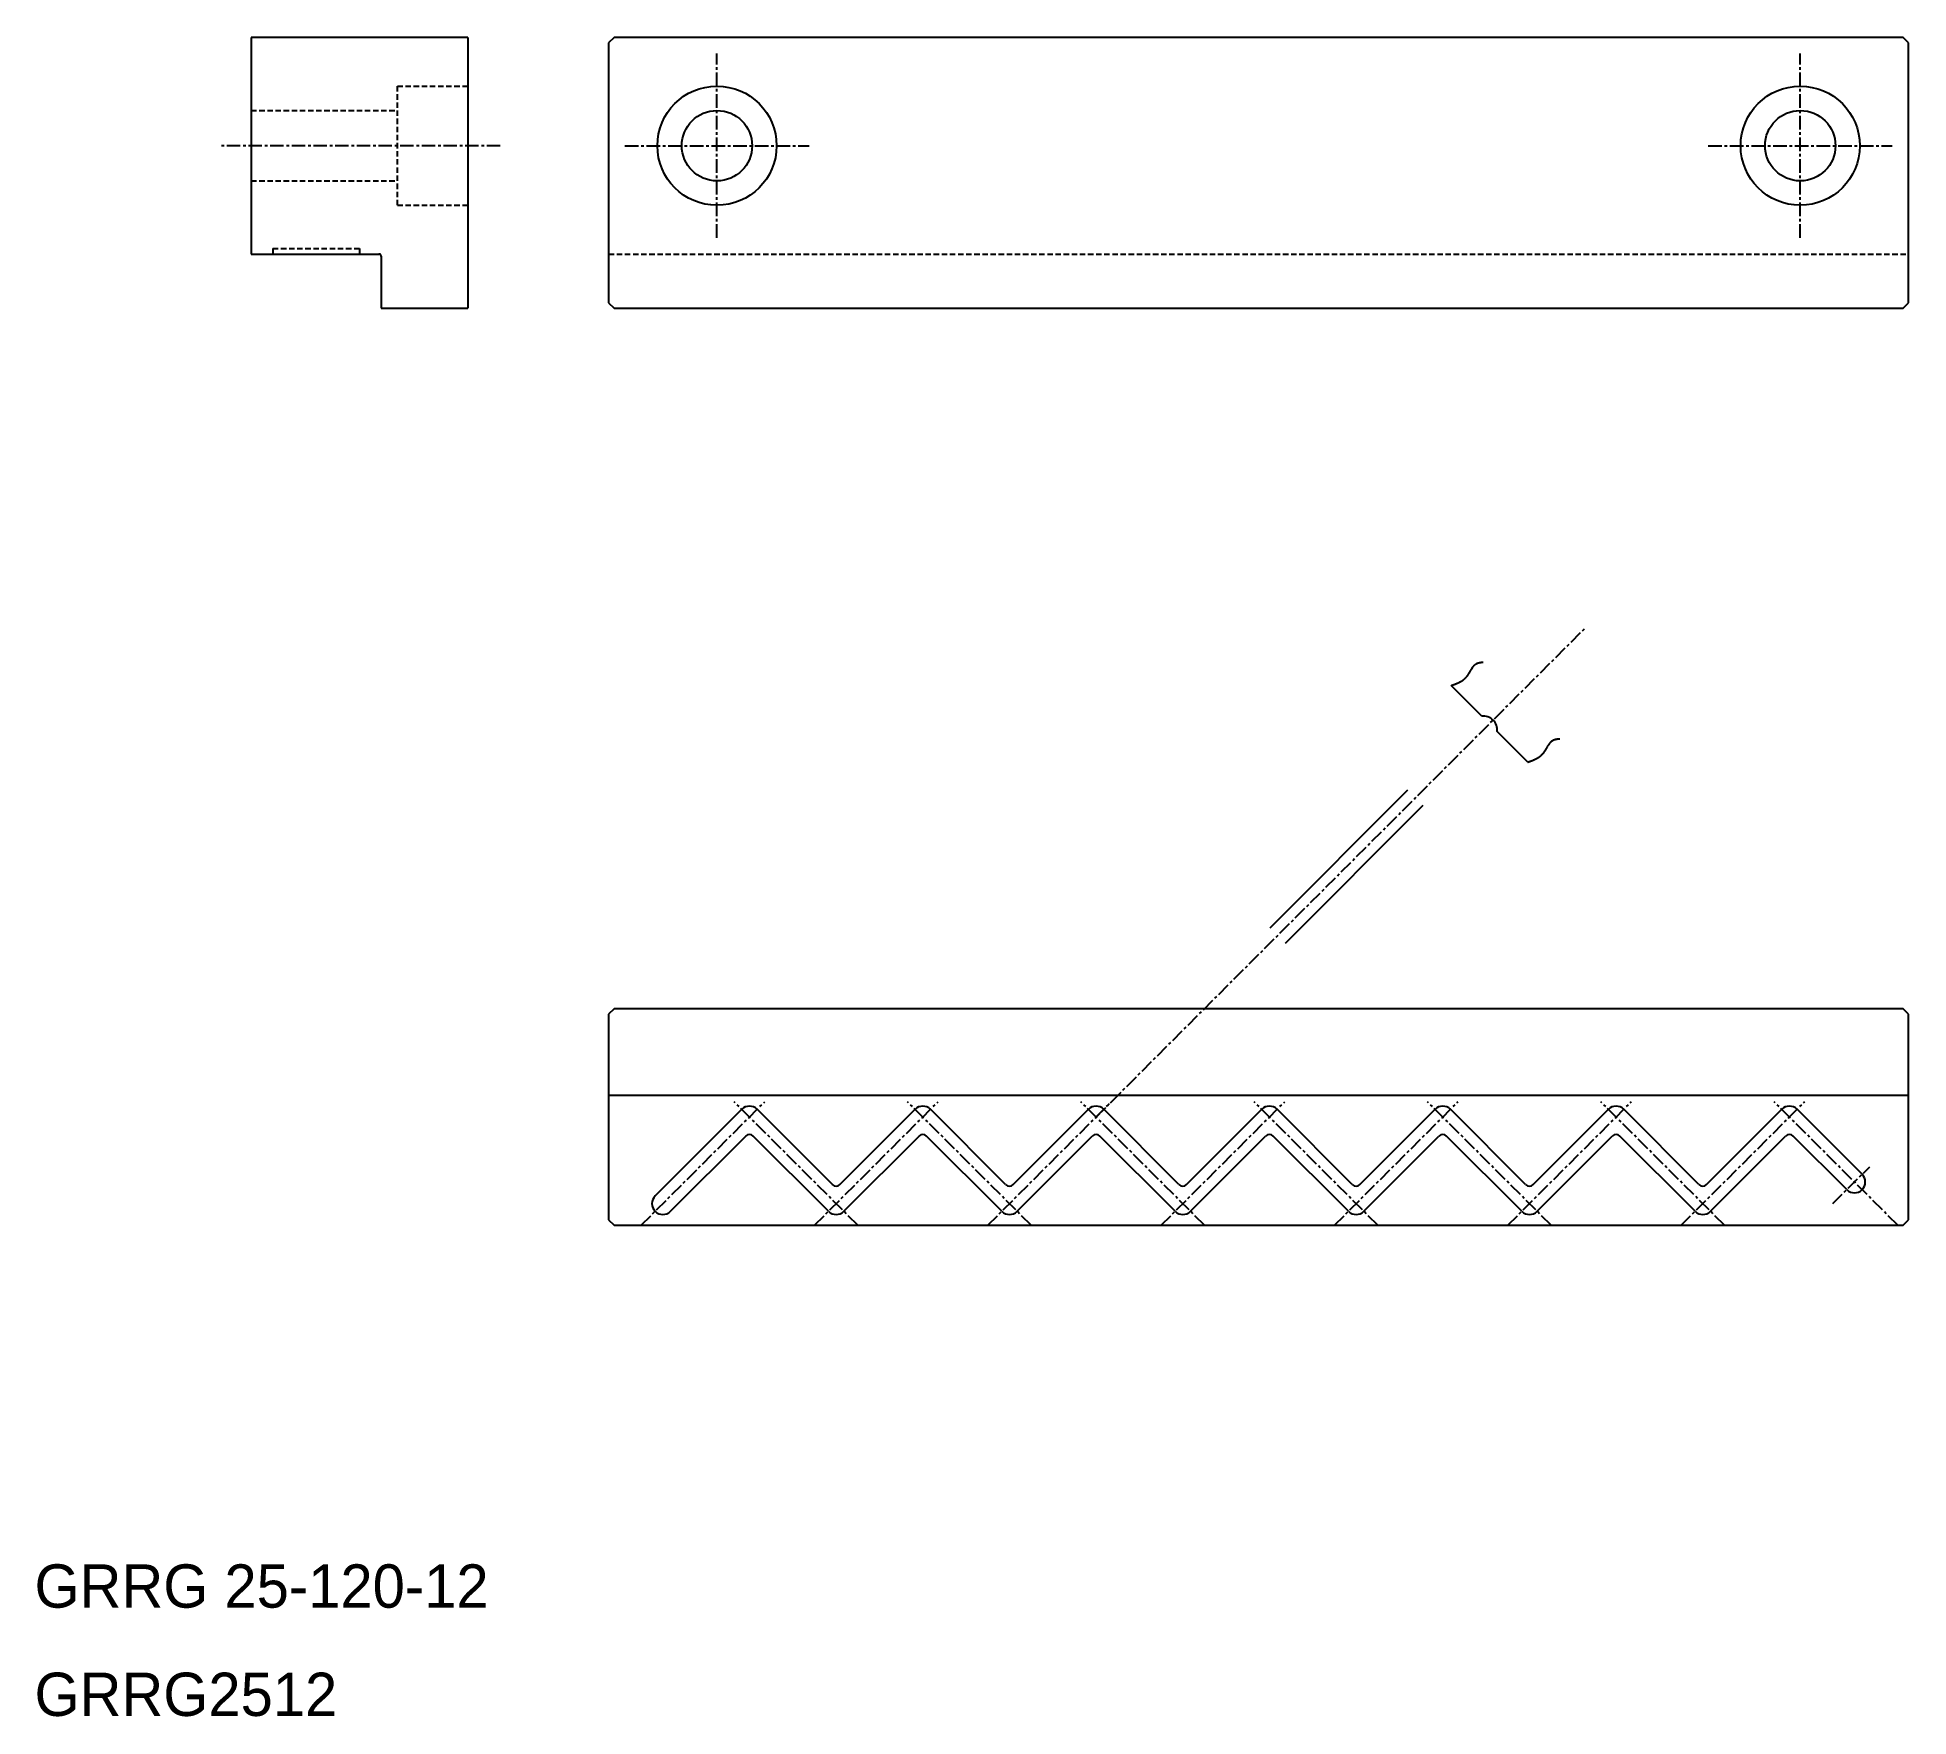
# Model space of a CAD drawing. Extents: x 10 to 183, y 10 to 165.
import ezdxf

# ---------------------------------------------------------------- set-up
doc = ezdxf.new("R2010")
doc.units = 0
doc.linetypes.add('CENTER', pattern=[2, 1.25, -0.25, 0.25, -0.25])
doc.linetypes.add('DASHED', pattern=[0.75, 0.5, -0.25])
doc.layers.get('0').update_dxf_attribs({"linetype": 'CONTINUOUS'})
doc.layers.add('CENTER', color=1, linetype='CENTER')

msp = doc.modelspace()

# ---------------------------------------------------------------- linework, layer by layer
at = {"color": 7, "linetype": 'CONTINUOUS'}
for p, q in [((50, 165), (30, 165)), ((30, 165), (30, 145)), ((50, 165), (50, 140)), ((63.5, 165), (63, 164.5)), ((63, 164.5), (63, 140.5)), ((182.5, 165), (63.5, 165)), ((183, 164.5), (182.5, 165)), ((183, 140.5), (183, 164.5)), ((30, 145), (41.8, 145)), ((42, 144.8), (42, 140)), ((42, 140), (50, 140)), ((63, 140.5), (63.5, 140)), ((63.5, 140), (182.5, 140)), ((182.5, 140), (183, 140.5)), ((143.6, 102.32), (140.77, 105.15)), ((147.84, 98.08), (145.01, 100.9)), ((63.5, 75.31), (63, 74.81)), ((63, 74.81), (63, 55.81)), ((182.5, 75.31), (63.5, 75.31)), ((183, 74.81), (182.5, 75.31)), ((183, 55.81), (183, 74.81)), ((183, 67.31), (63, 67.31)), ((67.29, 58.02), (75.29, 66.02)), ((83.65, 59.08), (76.71, 66.02)), ((84.35, 59.08), (91.29, 66.02)), ((99.65, 59.08), (92.71, 66.02)), ((100.35, 59.08), (107.29, 66.02)), ((115.65, 59.08), (108.71, 66.02)), ((116.35, 59.08), (123.29, 66.02)), ((131.65, 59.08), (124.71, 66.02)), ((132.35, 59.08), (139.29, 66.02)), ((147.65, 59.08), (140.71, 66.02)), ((148.35, 59.08), (155.29, 66.02)), ((163.65, 59.08), (156.71, 66.02)), ((164.35, 59.08), (171.29, 66.02)), ((178.71, 60.02), (172.71, 66.02)), ((68.71, 56.6), (75.65, 63.54)), ((83.29, 56.6), (76.35, 63.54)), ((84.71, 56.6), (91.65, 63.54)), ((99.29, 56.6), (92.35, 63.54)), ((100.71, 56.6), (107.65, 63.54)), ((115.29, 56.6), (108.35, 63.54)), ((116.71, 56.6), (123.65, 63.54)), ((131.29, 56.6), (124.35, 63.54)), ((132.71, 56.6), (139.65, 63.54)), ((147.29, 56.6), (140.35, 63.54)), ((148.71, 56.6), (155.65, 63.54)), ((163.29, 56.6), (156.35, 63.54)), ((164.71, 56.6), (171.65, 63.54)), ((177.29, 58.6), (172.35, 63.54)), ((63, 55.81), (63.5, 55.31)), ((63.5, 55.31), (182.5, 55.31)), ((182.5, 55.31), (183, 55.81))]:
    msp.add_line(p, q, dxfattribs=at)
at = {"color": 3, "linetype": 'DASHED'}
for p, q in [((43.5, 149.5), (43.5, 160.5)), ((43.5, 160.5), (50, 160.5)), ((30, 158.25), (43.5, 158.25)), ((30, 151.75), (43.5, 151.75)), ((43.5, 149.5), (50, 149.5)), ((32, 145.5), (32, 145)), ((32, 145.5), (40, 145.5)), ((40, 145.5), (40, 145)), ((63, 145), (183, 145))]:
    msp.add_line(p, q, dxfattribs=at)
at = {"color": 3, "linetype": 'CONTINUOUS'}
for p, q in [((124.06, 82.78), (136.79, 95.51)), ((125.47, 81.37), (138.2, 94.1))]:
    msp.add_line(p, q, dxfattribs=at)
at = {"color": 3}
for points in [[(140.77, 105.15, 0), (140.78, 105.15, 0), (140.8, 105.16, 0), (140.82, 105.17, 0), (140.84, 105.17, 0), (140.85, 105.18, 0), (140.87, 105.18, 0), (140.89, 105.19, 0), (140.9, 105.19, 0), (140.92, 105.2, 0), (140.93, 105.21, 0), (140.95, 105.21, 0), (140.97, 105.22, 0), (140.98, 105.22, 0), (141, 105.23, 0), (141.02, 105.24, 0), (141.03, 105.24, 0), (141.05, 105.25, 0), (141.07, 105.25, 0), (141.08, 105.26, 0), (141.1, 105.27, 0), (141.12, 105.27, 0), (141.13, 105.28, 0), (141.15, 105.28, 0), (141.17, 105.29, 0), (141.18, 105.3, 0), (141.2, 105.3, 0), (141.21, 105.31, 0), (141.23, 105.32, 0), (141.25, 105.32, 0), (141.26, 105.33, 0), (141.28, 105.34, 0), (141.3, 105.34, 0), (141.31, 105.35, 0), (141.33, 105.36, 0), (141.34, 105.36, 0), (141.36, 105.37, 0), (141.37, 105.38, 0), (141.39, 105.38, 0), (141.41, 105.39, 0), (141.42, 105.4, 0), (141.44, 105.4, 0), (141.45, 105.41, 0), (141.47, 105.42, 0), (141.48, 105.43, 0), (141.5, 105.43, 0), (141.51, 105.44, 0), (141.53, 105.45, 0), (141.55, 105.46, 0), (141.56, 105.46, 0), (141.58, 105.47, 0), (141.59, 105.48, 0), (141.61, 105.49, 0), (141.62, 105.5, 0), (141.64, 105.5, 0), (141.65, 105.51, 0), (141.66, 105.52, 0), (141.68, 105.53, 0), (141.69, 105.54, 0), (141.71, 105.55, 0), (141.72, 105.55, 0), (141.74, 105.56, 0), (141.75, 105.57, 0), (141.77, 105.58, 0), (141.78, 105.59, 0), (141.79, 105.6, 0), (141.81, 105.61, 0), (141.82, 105.62, 0), (141.84, 105.63, 0), (141.85, 105.64, 0), (141.86, 105.65, 0), (141.88, 105.66, 0), (141.89, 105.67, 0), (141.9, 105.68, 0), (141.92, 105.69, 0), (141.93, 105.7, 0), (141.94, 105.71, 0), (141.95, 105.72, 0), (141.97, 105.73, 0), (141.98, 105.74, 0), (141.99, 105.75, 0), (142.01, 105.76, 0), (142.02, 105.77, 0), (142.03, 105.79, 0), (142.04, 105.8, 0), (142.05, 105.81, 0), (142.07, 105.82, 0), (142.08, 105.83, 0), (142.09, 105.84, 0), (142.1, 105.86, 0), (142.11, 105.87, 0), (142.13, 105.88, 0), (142.14, 105.89, 0), (142.15, 105.91, 0), (142.16, 105.92, 0), (142.17, 105.93, 0), (142.18, 105.94, 0), (142.19, 105.96, 0), (142.2, 105.97, 0), (142.21, 105.98, 0), (142.23, 106, 0), (142.24, 106.01, 0), (142.25, 106.02, 0), (142.26, 106.04, 0), (142.27, 106.05, 0), (142.28, 106.06, 0), (142.29, 106.08, 0), (142.3, 106.09, 0), (142.31, 106.11, 0), (142.32, 106.12, 0), (142.33, 106.14, 0), (142.34, 106.15, 0), (142.35, 106.16, 0), (142.36, 106.18, 0), (142.37, 106.19, 0), (142.38, 106.21, 0), (142.39, 106.22, 0), (142.4, 106.24, 0), (142.41, 106.25, 0), (142.42, 106.27, 0), (142.43, 106.28, 0), (142.44, 106.3, 0), (142.45, 106.31, 0), (142.46, 106.33, 0), (142.46, 106.35, 0), (142.47, 106.36, 0), (142.48, 106.38, 0), (142.49, 106.39, 0), (142.5, 106.41, 0), (142.51, 106.42, 0), (142.52, 106.44, 0), (142.53, 106.45, 0), (142.54, 106.47, 0), (142.55, 106.49, 0), (142.56, 106.5, 0), (142.57, 106.52, 0), (142.57, 106.53, 0), (142.58, 106.55, 0), (142.59, 106.56, 0), (142.6, 106.58, 0), (142.61, 106.6, 0), (142.62, 106.61, 0), (142.63, 106.63, 0), (142.64, 106.64, 0), (142.65, 106.66, 0), (142.66, 106.67, 0), (142.67, 106.69, 0), (142.68, 106.7, 0), (142.69, 106.72, 0), (142.7, 106.73, 0), (142.71, 106.75, 0), (142.71, 106.76, 0), (142.72, 106.78, 0), (142.73, 106.79, 0), (142.74, 106.81, 0), (142.75, 106.82, 0), (142.76, 106.84, 0), (142.77, 106.85, 0), (142.78, 106.86, 0), (142.79, 106.88, 0), (142.8, 106.89, 0), (142.82, 106.9, 0), (142.83, 106.92, 0), (142.84, 106.93, 0), (142.85, 106.94, 0), (142.86, 106.96, 0), (142.87, 106.97, 0), (142.88, 106.98, 0), (142.89, 106.99, 0), (142.9, 107.01, 0), (142.91, 107.02, 0), (142.93, 107.03, 0), (142.94, 107.04, 0), (142.95, 107.05, 0), (142.96, 107.06, 0), (142.97, 107.07, 0), (142.99, 107.09, 0), (143, 107.1, 0), (143.01, 107.11, 0), (143.02, 107.12, 0), (143.04, 107.13, 0), (143.05, 107.13, 0), (143.06, 107.14, 0), (143.08, 107.15, 0), (143.09, 107.16, 0), (143.1, 107.17, 0), (143.12, 107.18, 0), (143.13, 107.18, 0), (143.15, 107.19, 0), (143.16, 107.2, 0), (143.18, 107.2, 0), (143.19, 107.21, 0), (143.21, 107.22, 0), (143.22, 107.22, 0), (143.24, 107.23, 0), (143.25, 107.23, 0), (143.27, 107.24, 0), (143.29, 107.24, 0), (143.3, 107.25, 0), (143.32, 107.25, 0), (143.33, 107.26, 0), (143.35, 107.26, 0), (143.37, 107.26, 0), (143.38, 107.27, 0), (143.4, 107.27, 0), (143.42, 107.27, 0), (143.43, 107.28, 0), (143.45, 107.28, 0), (143.47, 107.28, 0), (143.49, 107.29, 0), (143.5, 107.29, 0), (143.52, 107.29, 0), (143.54, 107.29, 0), (143.56, 107.3, 0), (143.57, 107.3, 0), (143.59, 107.3, 0), (143.61, 107.3, 0), (143.63, 107.3, 0), (143.64, 107.31, 0), (143.66, 107.31, 0), (143.68, 107.31, 0), (143.7, 107.31, 0), (143.72, 107.31, 0), (143.73, 107.31, 0)], [(147.84, 98.08, 0), (147.86, 98.08, 0), (147.87, 98.09, 0), (147.89, 98.09, 0), (147.91, 98.1, 0), (147.92, 98.11, 0), (147.94, 98.11, 0), (147.96, 98.12, 0), (147.97, 98.12, 0), (147.99, 98.13, 0), (148.01, 98.13, 0), (148.02, 98.14, 0), (148.04, 98.15, 0), (148.06, 98.15, 0), (148.07, 98.16, 0), (148.09, 98.16, 0), (148.11, 98.17, 0), (148.12, 98.18, 0), (148.14, 98.18, 0), (148.15, 98.19, 0), (148.17, 98.19, 0), (148.19, 98.2, 0), (148.2, 98.21, 0), (148.22, 98.21, 0), (148.24, 98.22, 0), (148.25, 98.23, 0), (148.27, 98.23, 0), (148.29, 98.24, 0), (148.3, 98.24, 0), (148.32, 98.25, 0), (148.33, 98.26, 0), (148.35, 98.26, 0), (148.37, 98.27, 0), (148.38, 98.28, 0), (148.4, 98.28, 0), (148.41, 98.29, 0), (148.43, 98.3, 0), (148.45, 98.3, 0), (148.46, 98.31, 0), (148.48, 98.32, 0), (148.49, 98.33, 0), (148.51, 98.33, 0), (148.52, 98.34, 0), (148.54, 98.35, 0), (148.56, 98.35, 0), (148.57, 98.36, 0), (148.59, 98.37, 0), (148.6, 98.38, 0), (148.62, 98.38, 0), (148.63, 98.39, 0), (148.65, 98.4, 0), (148.66, 98.41, 0), (148.68, 98.42, 0), (148.69, 98.42, 0), (148.71, 98.43, 0), (148.72, 98.44, 0), (148.74, 98.45, 0), (148.75, 98.46, 0), (148.77, 98.47, 0), (148.78, 98.47, 0), (148.79, 98.48, 0), (148.81, 98.49, 0), (148.82, 98.5, 0), (148.84, 98.51, 0), (148.85, 98.52, 0), (148.86, 98.53, 0), (148.88, 98.54, 0), (148.89, 98.55, 0), (148.91, 98.56, 0), (148.92, 98.57, 0), (148.93, 98.58, 0), (148.95, 98.59, 0), (148.96, 98.6, 0), (148.97, 98.61, 0), (148.99, 98.62, 0), (149, 98.63, 0), (149.01, 98.64, 0), (149.03, 98.65, 0), (149.04, 98.66, 0), (149.05, 98.67, 0), (149.06, 98.68, 0), (149.08, 98.69, 0), (149.09, 98.7, 0), (149.1, 98.71, 0), (149.11, 98.73, 0), (149.13, 98.74, 0), (149.14, 98.75, 0), (149.15, 98.76, 0), (149.16, 98.77, 0), (149.17, 98.78, 0), (149.18, 98.8, 0), (149.2, 98.81, 0), (149.21, 98.82, 0), (149.22, 98.83, 0), (149.23, 98.85, 0), (149.24, 98.86, 0), (149.25, 98.87, 0), (149.26, 98.89, 0), (149.27, 98.9, 0), (149.29, 98.91, 0), (149.3, 98.93, 0), (149.31, 98.94, 0), (149.32, 98.95, 0), (149.33, 98.97, 0), (149.34, 98.98, 0), (149.35, 98.99, 0), (149.36, 99.01, 0), (149.37, 99.02, 0), (149.38, 99.04, 0), (149.39, 99.05, 0), (149.4, 99.06, 0), (149.41, 99.08, 0), (149.42, 99.09, 0), (149.43, 99.11, 0), (149.44, 99.12, 0), (149.45, 99.14, 0), (149.46, 99.15, 0), (149.47, 99.17, 0), (149.48, 99.18, 0), (149.49, 99.2, 0), (149.5, 99.21, 0), (149.51, 99.23, 0), (149.52, 99.24, 0), (149.53, 99.26, 0), (149.54, 99.27, 0), (149.55, 99.29, 0), (149.55, 99.3, 0), (149.56, 99.32, 0), (149.57, 99.34, 0), (149.58, 99.35, 0), (149.59, 99.37, 0), (149.6, 99.38, 0), (149.61, 99.4, 0), (149.62, 99.41, 0), (149.63, 99.43, 0), (149.64, 99.45, 0), (149.65, 99.46, 0), (149.66, 99.48, 0), (149.66, 99.49, 0), (149.67, 99.51, 0), (149.68, 99.52, 0), (149.69, 99.54, 0), (149.7, 99.56, 0), (149.71, 99.57, 0), (149.72, 99.59, 0), (149.73, 99.6, 0), (149.74, 99.62, 0), (149.75, 99.63, 0), (149.76, 99.65, 0), (149.77, 99.66, 0), (149.78, 99.68, 0), (149.79, 99.69, 0), (149.8, 99.71, 0), (149.81, 99.72, 0), (149.82, 99.74, 0), (149.83, 99.75, 0), (149.84, 99.76, 0), (149.85, 99.78, 0), (149.86, 99.79, 0), (149.87, 99.81, 0), (149.88, 99.82, 0), (149.89, 99.83, 0), (149.9, 99.85, 0), (149.91, 99.86, 0), (149.92, 99.87, 0), (149.93, 99.89, 0), (149.94, 99.9, 0), (149.95, 99.91, 0), (149.96, 99.92, 0), (149.97, 99.94, 0), (149.99, 99.95, 0), (150, 99.96, 0), (150.01, 99.97, 0), (150.02, 99.98, 0), (150.03, 99.99, 0), (150.04, 100, 0), (150.06, 100.01, 0), (150.07, 100.02, 0), (150.08, 100.03, 0), (150.1, 100.04, 0), (150.11, 100.05, 0), (150.12, 100.06, 0), (150.13, 100.07, 0), (150.15, 100.08, 0), (150.16, 100.09, 0), (150.18, 100.1, 0), (150.19, 100.1, 0), (150.2, 100.11, 0), (150.22, 100.12, 0), (150.23, 100.13, 0), (150.25, 100.13, 0), (150.26, 100.14, 0), (150.28, 100.15, 0), (150.29, 100.15, 0), (150.31, 100.16, 0), (150.32, 100.16, 0), (150.34, 100.17, 0), (150.36, 100.17, 0), (150.37, 100.18, 0), (150.39, 100.18, 0), (150.41, 100.18, 0), (150.42, 100.19, 0), (150.44, 100.19, 0), (150.45, 100.2, 0), (150.47, 100.2, 0), (150.49, 100.2, 0), (150.51, 100.21, 0), (150.52, 100.21, 0), (150.54, 100.21, 0), (150.56, 100.21, 0), (150.57, 100.22, 0), (150.59, 100.22, 0), (150.61, 100.22, 0), (150.63, 100.22, 0), (150.65, 100.23, 0), (150.66, 100.23, 0), (150.68, 100.23, 0), (150.7, 100.23, 0), (150.72, 100.23, 0), (150.73, 100.24, 0), (150.75, 100.24, 0), (150.77, 100.24, 0), (150.79, 100.24, 0), (150.81, 100.24, 0)]]:
    msp.add_polyline3d(points, dxfattribs=at)
at = {"color": 7, "linetype": 'CONTINUOUS'}
for centre, radius in [((73, 155), 5.5), ((73, 155), 5.5), ((173, 155), 5.5), ((73, 155), 3.25), ((73, 155), 3.25), ((173, 155), 3.25)]:
    msp.add_circle(centre, radius, dxfattribs=at)
for centre, radius, start, end in [((41.8, 144.8), 0.2, 0, 90), ((143.77, 101.08), 1.25, 351.8699, 98.1301), ((76, 65.31), 1, 45, 135.0031), ((92, 65.31), 1, 45, 135.0031), ((108, 65.31), 1, 45, 135.0031), ((124, 65.31), 1, 45, 135.0031), ((140, 65.31), 1, 45, 135.0031), ((156, 65.31), 1, 45, 135.0031), ((172, 65.31), 1, 45, 135.0031), ((76, 63.19), 0.5, 45, 135), ((92, 63.19), 0.5, 45, 135), ((108, 63.19), 0.5, 45, 135), ((124, 63.19), 0.5, 45, 135), ((140, 63.19), 0.5, 45, 135), ((156, 63.19), 0.5, 45, 135), ((172, 63.19), 0.5, 45, 135), ((84, 59.43), 0.5, 225, 315), ((100, 59.43), 0.5, 225, 315), ((116, 59.43), 0.5, 225, 315), ((132, 59.43), 0.5, 225, 315), ((148, 59.43), 0.5, 225, 315), ((164, 59.43), 0.5, 225, 315), ((178, 59.31), 1, 225, 45), ((68, 57.31), 1, 135, 315), ((84, 57.31), 1, 225, 315), ((100, 57.31), 1, 225, 315), ((116, 57.31), 1, 225, 315), ((132, 57.31), 1, 225, 315), ((148, 57.31), 1, 225, 315), ((164, 57.31), 1, 225, 315)]:
    msp.add_arc(centre, radius, start, end, dxfattribs=at)
at = {"layer": 'CENTER', "color": 1, "linetype": 'CENTER'}
for p, q in [((73, 146.5), (73, 163.5)), ((73, 146.5), (73, 163.5)), ((173, 146.5), (173, 163.5)), ((53, 155), (27, 155)), ((64.5, 155), (81.5, 155)), ((64.5, 155), (81.5, 155)), ((164.5, 155), (181.5, 155)), ((108, 65.31), (153.1, 110.41)), ((66, 55.31), (77.41, 66.72)), ((86, 55.31), (74.59, 66.72)), ((82, 55.31), (93.41, 66.72)), ((102, 55.31), (90.59, 66.72)), ((98, 55.31), (109.41, 66.72)), ((118, 55.31), (106.59, 66.72)), ((114, 55.31), (125.41, 66.72)), ((134, 55.31), (122.59, 66.72)), ((130, 55.31), (141.41, 66.72)), ((150, 55.31), (138.59, 66.72)), ((146, 55.31), (157.41, 66.72)), ((166, 55.31), (154.59, 66.72)), ((162, 55.31), (173.41, 66.72)), ((182, 55.31), (170.59, 66.72)), ((176, 57.31), (179.41, 60.72))]:
    msp.add_line(p, q, dxfattribs=at)

# ---------------------------------------------------------------- texts
at = {"color": 7, "linetype": 'CONTINUOUS'}
for s, p in [('GRRG 25-120-12', (10, 20)), ('GRRG2512', (10, 10))]:
    msp.add_text(s, height=4, dxfattribs=at).set_placement(p)

doc.saveas('drawing.dxf')
